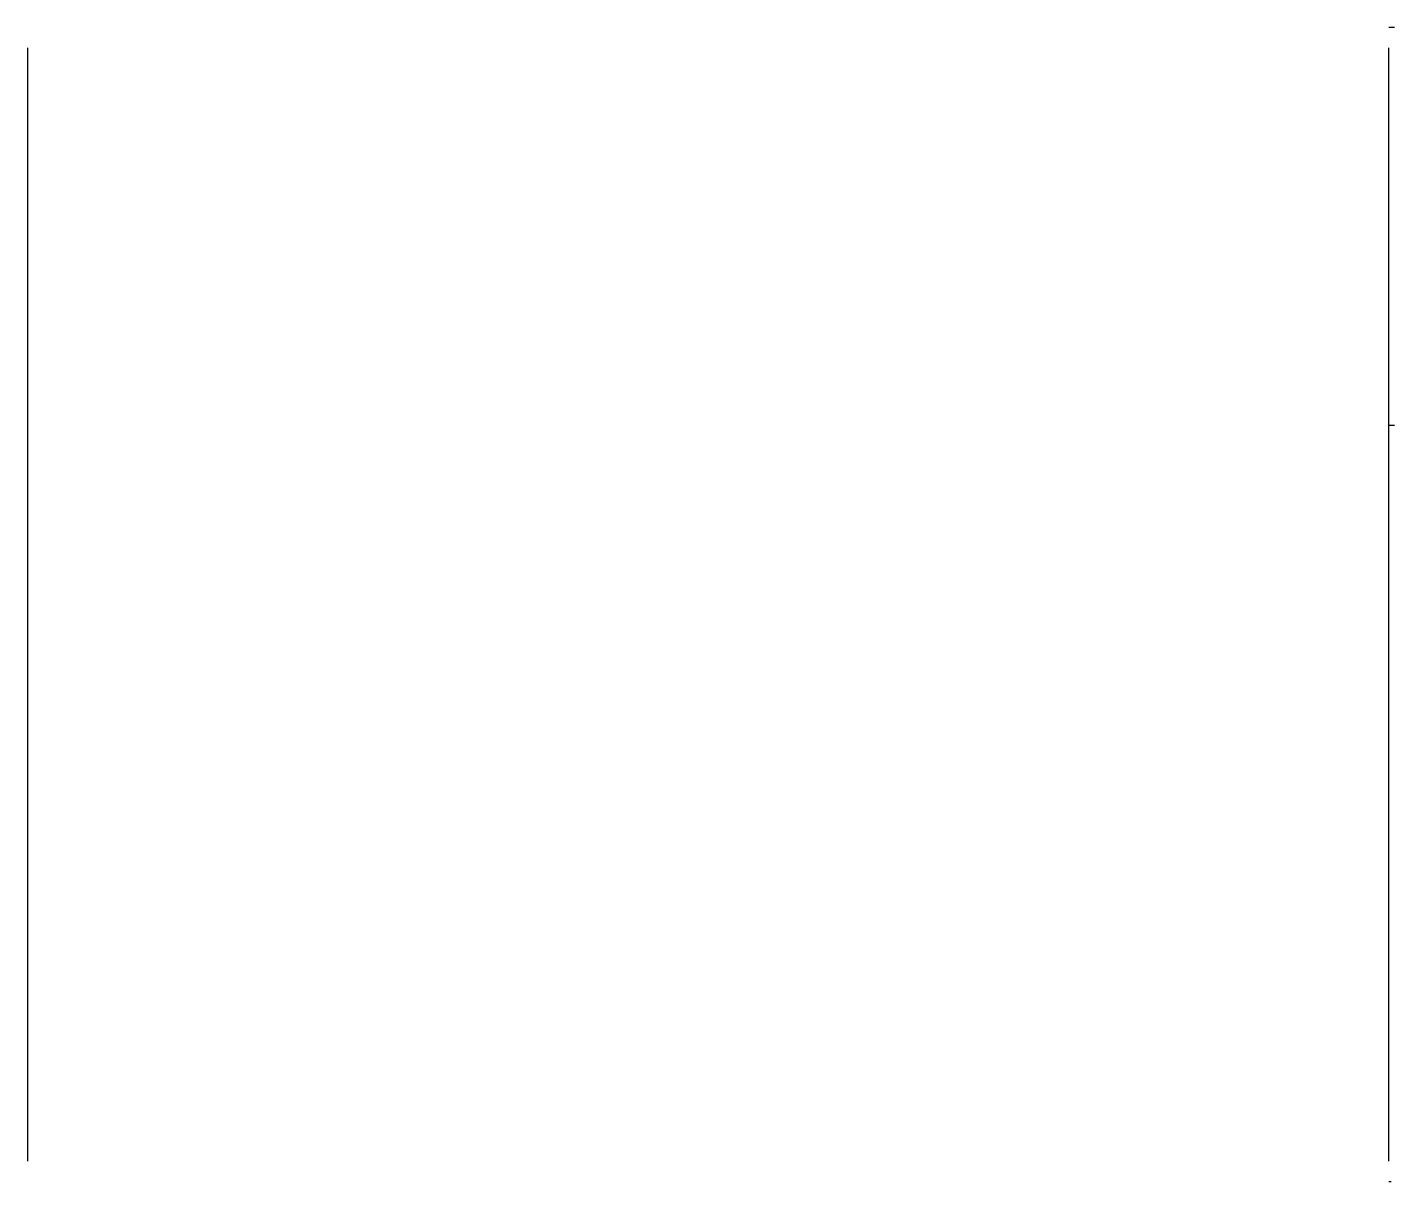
# Model space of a CAD drawing. Header units: millimetres. Extents: x 7137 to 9149, y 1691 to 3391.
import ezdxf

# ---------------------------------------------------------------- set-up
doc = ezdxf.new("R2010")
doc.units = ezdxf.units.MM
doc.layers.add('estructura', color=130, linetype='Continuous', plot=False)
doc.layers.add('PLANO', color=7, linetype='Continuous')

msp = doc.modelspace()

# ---------------------------------------------------------------- linework, layer by layer
at = {"layer": 'estructura'}
for p, q in [((7136.8, 3361.5, -50), (7136.8, 1721.5, -50)), ((9140.8, 1721.5, -50), (9140.8, 3361.5, -50))]:
    msp.add_line(p, q, dxfattribs=at)
at = {"layer": 'PLANO'}
for p, q in [((9140.8, 3391.5), (9149.2, 3391.5)), ((9140.8, 2805.5), (9149.2, 2805.5)), ((9140.8, 1691.5), (9144.3, 1691.5))]:
    msp.add_line(p, q, dxfattribs=at)

doc.saveas('drawing.dxf')
